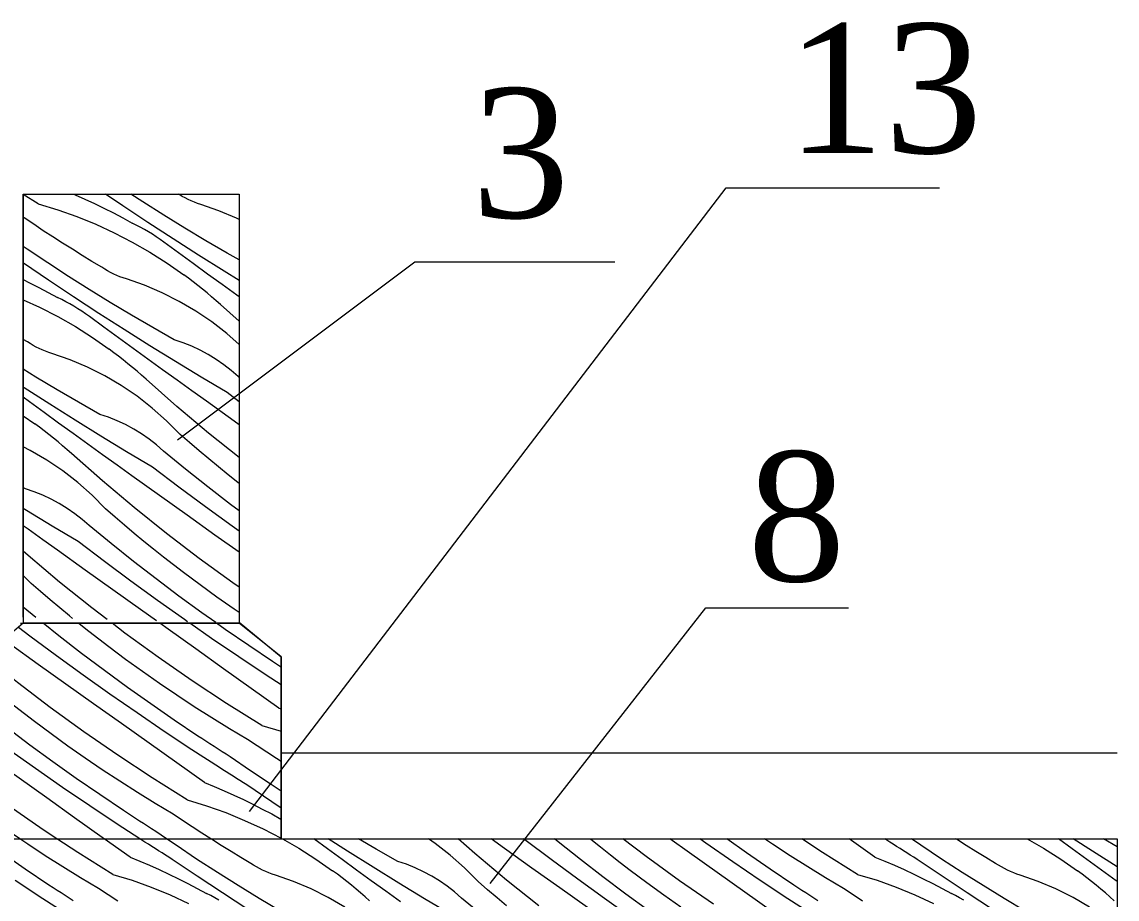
# Model space of a CAD drawing. Header units: millimetres. Extents: x 873544 to 1143527, y -837564 to -766512.
# Drawn here: x 1013882 to 1016418, y -781699 to -779669 of the extents above; entities that cross this region are included whole.
import ezdxf

# ---------------------------------------------------------------- set-up
doc = ezdxf.new("R2010")
doc.units = ezdxf.units.MM
for name, color, linetype, lineweight in [('2D-чертеж - Общий_Ном_пера__101', 8, 'Continuous', 13), ('2D-чертеж - Общий_Ном_пера__123', 255, 'Continuous', 0), ('Dam konstrukstruksiyasi', 7, 'Continuous', 13), ('Qeyd xətti', 7, 'Continuous', 9)]:
    doc.layers.add(name, color=color, linetype=linetype, lineweight=lineweight)
doc.styles.add('Times New  Roman', font='times.ttf')

# ---------------------------------------------------------------- blocks, each defined once
blk = doc.blocks.new('*X54')
at = {"layer": '2D-чертеж - Общий_Ном_пера__101', "linetype": 'Continuous'}
for p, q in [((-316430.7, -19190.4), (-316467.2, -19161.3)), ((-316384, -19162.3), (-316385.1, -19161.3)), ((-316361.2, -19180.3), (-316384, -19162.3)), ((-316278.5, -19183.7), (-316307.7, -19161.3)), ((-316178, -19175.1), (-316197.2, -19161.3)), ((-316077.6, -19196.3), (-316127.9, -19161.3)), ((-316045.9, -19175.4), (-316065.7, -19161.3)), ((-316498, -19190.8), (-316524.6, -19170.7)), ((-316436.7, -19236.3), (-316498, -19190.8)), ((-316378.4, -19230.9), (-316430.7, -19190.4)), ((-316338.4, -19198.2), (-316361.2, -19180.3)), ((-316201.1, -19239.9), (-316278.5, -19183.7)), ((-316113.9, -19220.7), (-316178, -19175.1)), ((-315991.5, -19212.9), (-316045.9, -19175.4)), ((-316542.6, -19210.5), (-316558.5, -19199.2)), ((-316478.6, -19256.2), (-316542.6, -19210.5)), ((-316315.3, -19215.8), (-316338.4, -19198.2)), ((-316276.6, -19244.7), (-316315.3, -19215.8)), ((-316014.4, -19239.1), (-316077.6, -19196.3)), ((-315936.5, -19249.7), (-315991.5, -19212.9)), ((-316601.6, -19238.3), (-316603.3, -19236.8)), ((-316526.9, -19298.1), (-316601.6, -19238.3)), ((-316374.9, -19281.1), (-316436.7, -19236.3)), ((-316325.5, -19270.6), (-316378.4, -19230.9)), ((-316122.4, -19294.3), (-316201.1, -19239.9)), ((-316049.7, -19266.3), (-316113.9, -19220.7)), ((-315950.8, -19281.3), (-316014.4, -19239.1)), ((-316414.5, -19301.9), (-316478.6, -19256.2)), ((-316237.5, -19273), (-316276.6, -19244.7)), ((-315985.6, -19311.9), (-316049.7, -19266.3)), ((-315927.3, -19255.8), (-315936.5, -19249.7)), ((-315918, -19261.9), (-315927.3, -19255.8)), ((-315916.3, -19263), (-315918, -19261.9)), ((-316601.3, -19298), (-316619.5, -19282.8)), ((-316312.7, -19325.2), (-316374.9, -19281.1)), ((-316272.2, -19309.6), (-316325.5, -19270.6)), ((-316197.9, -19300.7), (-316237.5, -19273)), ((-315916.3, -19303.6), (-315950.8, -19281.3)), ((-316578.9, -19316.4), (-316601.3, -19298)), ((-316556.4, -19334.7), (-316578.9, -19316.4)), ((-316450.9, -19356.1), (-316526.9, -19298.1)), ((-316350.4, -19347.5), (-316414.5, -19301.9)), ((-316218.3, -19347.8), (-316272.2, -19309.6)), ((-316157.9, -19327.8), (-316197.9, -19300.7)), ((-316042.5, -19346.8), (-316122.4, -19294.3)), ((-315921.4, -19357.4), (-315985.6, -19311.9)), ((-316533.7, -19352.7), (-316556.4, -19334.7)), ((-316250, -19368.7), (-316312.7, -19325.2)), ((-316117.6, -19354.3), (-316157.9, -19327.8)), ((-316603.1, -19362.9), (-316619.5, -19349.8)), ((-316550.8, -19403.3), (-316603.1, -19362.9)), ((-316510.8, -19370.6), (-316533.7, -19352.7)), ((-316373.5, -19412.3), (-316450.9, -19356.1)), ((-316286.3, -19393.1), (-316350.4, -19347.5)), ((-316186.8, -19411.5), (-316250, -19368.7)), ((-316163.9, -19385.4), (-316218.3, -19347.8)), ((-316076.8, -19380.2), (-316117.6, -19354.3)), ((-315961.3, -19397.4), (-316042.5, -19346.8)), ((-315921.4, -19357.4), (-315916.3, -19359.5)), ((-316487.7, -19388.2), (-316510.8, -19370.6)), ((-316449, -19417.1), (-316487.7, -19388.2)), ((-316222.1, -19438.7), (-316286.3, -19393.1)), ((-316109, -19422.1), (-316163.9, -19385.4)), ((-316035.6, -19405.5), (-316076.8, -19380.2)), ((-316609.1, -19408.7), (-316619.5, -19401)), ((-316547.4, -19453.5), (-316609.1, -19408.7)), ((-316498, -19443), (-316550.8, -19403.3)), ((-316409.9, -19445.4), (-316449, -19417.1)), ((-316294.8, -19466.7), (-316373.5, -19412.3)), ((-316123.2, -19453.7), (-316186.8, -19411.5)), ((-315994.1, -19430.1), (-316035.6, -19405.5)), ((-315961.3, -19397.4), (-315916.4, -19411.2)), ((-315916.4, -19411.2), (-315916.3, -19411.2)), ((-316444.6, -19482), (-316498, -19443)), ((-316158, -19484.3), (-316222.1, -19438.7)), ((-316099.7, -19428.2), (-316109, -19422.1)), ((-316090.4, -19434.3), (-316099.7, -19428.2)), ((-316081.1, -19440.4), (-316090.4, -19434.3)), ((-316071.8, -19446.4), (-316081.1, -19440.4)), ((-315972, -19445), (-315994.1, -19430.1)), ((-316586.9, -19474.3), (-316619.5, -19451.1)), ((-316485.1, -19497.6), (-316547.4, -19453.5)), ((-316370.3, -19473.1), (-316409.9, -19445.4)), ((-316214.9, -19519.2), (-316294.8, -19466.7)), ((-316059.2, -19495.2), (-316123.2, -19453.7)), ((-316062.4, -19452.5), (-316071.8, -19446.4)), ((-316053.1, -19458.5), (-316062.4, -19452.5)), ((-316043.7, -19464.4), (-316053.1, -19458.5)), ((-316034.4, -19470.4), (-316043.7, -19464.4)), ((-315949.8, -19459.7), (-315972, -19445)), ((-315927.4, -19474.2), (-315949.8, -19459.7)), ((-316522.8, -19519.9), (-316586.9, -19474.3)), ((-316390.7, -19520.3), (-316444.6, -19482)), ((-316330.4, -19500.2), (-316370.3, -19473.1)), ((-316093.8, -19529.8), (-316158, -19484.3)), ((-316051.3, -19500.2), (-316059.2, -19495.2)), ((-315987.2, -19502.6), (-316034.4, -19470.4)), ((-315916.3, -19481.3), (-315927.4, -19474.2)), ((-316458.7, -19565.5), (-316522.8, -19519.9)), ((-316422.4, -19541.1), (-316485.1, -19497.6)), ((-316336.3, -19557.8), (-316390.7, -19520.3)), ((-316290, -19526.7), (-316330.4, -19500.2)), ((-316133.8, -19569.8), (-316214.9, -19519.2)), ((-316043.4, -19505.2), (-316051.3, -19500.2)), ((-316035.5, -19510.3), (-316043.4, -19505.2)), ((-316027.6, -19515.3), (-316035.5, -19510.3)), ((-316019.7, -19520.3), (-316027.6, -19515.3)), ((-316011.8, -19525.3), (-316019.7, -19520.3)), ((-315939.6, -19534.3), (-315987.2, -19502.6)), ((-316545.9, -19584.7), (-316619.5, -19531.3)), ((-316359.2, -19584), (-316422.4, -19541.1)), ((-316249.2, -19552.6), (-316290, -19526.7)), ((-316093.8, -19529.8), (-316071.1, -19539.1)), ((-316071.1, -19539.1), (-316048.5, -19548.8)), ((-316003.8, -19530.2), (-316011.8, -19525.3)), ((-315995.9, -19535.2), (-316003.8, -19530.2)), ((-315938, -19574.3), (-315995.9, -19535.2)), ((-315916.3, -19549.4), (-315939.6, -19534.3)), ((-316394.6, -19611.1), (-316458.7, -19565.5)), ((-316281.4, -19594.6), (-316336.3, -19557.8)), ((-316208.1, -19577.9), (-316249.2, -19552.6)), ((-316133.8, -19569.8), (-316088.8, -19583.6)), ((-316048.5, -19548.8), (-316026.1, -19558.8)), ((-316026.1, -19558.8), (-316003.9, -19569.2)), ((-316003.9, -19569.2), (-315981.9, -19580)), ((-316582.3, -19617.8), (-316619.5, -19590.9)), ((-316467.3, -19639.1), (-316545.9, -19584.7)), ((-316295.6, -19626.1), (-316359.2, -19584)), ((-316272.1, -19600.7), (-316281.4, -19594.6)), ((-316166.5, -19602.6), (-316208.1, -19577.9)), ((-316088.8, -19583.6), (-316044.5, -19599.4)), ((-315981.9, -19580), (-315960, -19591.1)), ((-315960, -19591.1), (-315938.3, -19602.5)), ((-315916.3, -19588.7), (-315938, -19574.3)), ((-316542.7, -19645.5), (-316582.3, -19617.8)), ((-316330.4, -19656.7), (-316394.6, -19611.1)), ((-316262.8, -19606.8), (-316272.1, -19600.7)), ((-316253.5, -19612.8), (-316262.8, -19606.8)), ((-316244.2, -19618.9), (-316253.5, -19612.8)), ((-316234.9, -19624.9), (-316244.2, -19618.9)), ((-316144.4, -19617.4), (-316166.5, -19602.6)), ((-316122.2, -19632.1), (-316144.4, -19617.4)), ((-316044.5, -19599.4), (-316000.9, -19617.2)), ((-316000.9, -19617.2), (-315958.2, -19636.9)), ((-315938.3, -19602.5), (-315916.8, -19614.3)), ((-315916.3, -19614.6), (-315916.8, -19614.3)), ((-316521.4, -19660), (-316542.7, -19645.5)), ((-316435.4, -19660), (-316467.3, -19639.1)), ((-316243.3, -19660), (-316295.6, -19626.1)), ((-316225.5, -19630.9), (-316234.9, -19624.9)), ((-316216.2, -19636.9), (-316225.5, -19630.9)), ((-316206.8, -19642.8), (-316216.2, -19636.9)), ((-316181.6, -19660), (-316206.8, -19642.8)), ((-316099.9, -19646.6), (-316122.2, -19632.1)), ((-316078.9, -19660), (-316099.9, -19646.6)), ((-315958.2, -19636.9), (-315916.4, -19658.4)), ((-316617, -19654.4), (-316619.5, -19652.6)), ((-316609.1, -19660), (-316617, -19654.4)), ((-316325.8, -19660), (-316330.4, -19656.7)), ((-315916.4, -19658.4), (-315916.3, -19658.5))]:
    blk.add_line(p, q, dxfattribs=at)
blk = doc.blocks.new('Штриховка_23')
at = {"layer": '2D-чертеж - Общий_Ном_пера__123', "linetype": 'Continuous'}
for p, q in [((-316513.5, -19161.3), (-316619.5, -19250.4)), ((-316013.5, -19161.3), (-316513.5, -19161.3)), ((-315916.3, -19239), (-316013.5, -19161.3)), ((-315916.3, -19660), (-315916.3, -19239)), ((-316619.5, -19250.4), (-316619.5, -19660)), ((-316619.5, -19660), (-315916.3, -19660))]:
    blk.add_line(p, q, dxfattribs=at)
at = {"layer": '2D-чертеж - Общий_Ном_пера__101', "linetype": 'Continuous'}
blk.add_blockref('*X54', (0, 0), dxfattribs=at)
blk = doc.blocks.new('*X138')
at = {"layer": '2D-чертеж - Общий_Ном_пера__101', "linetype": 'Continuous'}
for p, q in [((-316502.8, -19672.6), (-316521.4, -19660)), ((-316462.4, -19699.1), (-316502.8, -19672.6)), ((-316387.3, -19691.6), (-316435.4, -19660)), ((-316266.2, -19702.3), (-316325.8, -19660)), ((-316231.6, -19667.6), (-316243.3, -19660)), ((-316223.7, -19672.6), (-316231.6, -19667.6)), ((-316215.8, -19677.7), (-316223.7, -19672.6)), ((-316159.6, -19675), (-316181.6, -19660)), ((-316077.4, -19661), (-316078.9, -19660)), ((-316054.9, -19675.2), (-316077.4, -19661)), ((-315913.6, -19660), (-315875.6, -19681.8)), ((-315809.3, -19683.2), (-315840.9, -19660)), ((-315762.6, -19688.7), (-315807.3, -19660)), ((-315696.2, -19684), (-315737.3, -19660)), ((-315560, -19670.5), (-315575.5, -19660)), ((-315525, -19697.7), (-315560, -19670.5)), ((-315467.8, -19694), (-315506.4, -19660)), ((-315399.7, -19682), (-315430.6, -19660)), ((-315351.9, -19662), (-315355.2, -19660)), ((-315291.1, -19708.1), (-315351.9, -19662)), ((-315275.4, -19666.6), (-315283.4, -19660)), ((-315223.7, -19707.7), (-315275.4, -19666.6)), ((-315199.6, -19661.3), (-315201.1, -19660)), ((-315177, -19679.5), (-315199.6, -19661.3)), ((-315071.5, -19700.9), (-315125.1, -19660)), ((-314971, -19692.3), (-315016.4, -19660)), ((-314933.3, -19670.1), (-314947.5, -19660)), ((-314870.6, -19713.6), (-314933.3, -19670.1)), ((-314838.9, -19692.7), (-314884.9, -19660)), ((-314778.6, -19672.6), (-314797.2, -19660)), ((-314738.2, -19699.1), (-314778.6, -19672.6)), ((-314663.1, -19691.6), (-314711.2, -19660)), ((-314542, -19702.3), (-314601.6, -19660)), ((-314507.4, -19667.6), (-314519.1, -19660)), ((-314499.5, -19672.6), (-314507.4, -19667.6)), ((-314491.6, -19677.7), (-314499.5, -19672.6)), ((-314435.4, -19675), (-314457.4, -19660)), ((-314353.2, -19661), (-314354.7, -19660)), ((-314330.7, -19675.2), (-314353.2, -19661)), ((-314189.4, -19660), (-314151.4, -19681.8)), ((-314085.1, -19683.2), (-314116.7, -19660)), ((-314038.4, -19688.7), (-314083.1, -19660)), ((-313981.3, -19678.6), (-314013.1, -19660)), ((-316508.7, -19730.2), (-316563.1, -19692.7)), ((-316306.2, -19742.2), (-316387.3, -19691.6)), ((-316207.9, -19682.7), (-316215.8, -19677.7)), ((-316200, -19687.7), (-316207.9, -19682.7)), ((-316192.1, -19692.7), (-316200, -19687.7)), ((-316184.2, -19697.7), (-316192.1, -19692.7)), ((-316176.2, -19702.7), (-316184.2, -19697.7)), ((-316112, -19706.7), (-316159.6, -19675)), ((-316032.2, -19689.2), (-316054.9, -19675.2)), ((-316009.5, -19703.1), (-316032.2, -19689.2)), ((-315875.6, -19681.8), (-315835.8, -19707)), ((-315775.5, -19707.8), (-315809.3, -19683.2)), ((-315703.4, -19725.8), (-315762.6, -19688.7)), ((-315646.5, -19712.2), (-315696.2, -19684)), ((-315491.8, -19727.2), (-315525, -19697.7)), ((-315394.6, -19755.5), (-315467.8, -19694)), ((-315335.7, -19727.8), (-315399.7, -19682)), ((-315154.3, -19697.6), (-315177, -19679.5)), ((-315131.4, -19715.4), (-315154.3, -19697.6)), ((-314906.9, -19738), (-314971, -19692.3)), ((-314784.5, -19730.2), (-314838.9, -19692.7)), ((-314582, -19742.2), (-314663.1, -19691.6)), ((-314483.7, -19682.7), (-314491.6, -19677.7)), ((-314475.8, -19687.7), (-314483.7, -19682.7)), ((-314467.9, -19692.7), (-314475.8, -19687.7)), ((-314460, -19697.7), (-314467.9, -19692.7)), ((-314452, -19702.7), (-314460, -19697.7)), ((-314387.8, -19706.7), (-314435.4, -19675)), ((-314308, -19689.2), (-314330.7, -19675.2)), ((-314285.3, -19703.1), (-314308, -19689.2)), ((-314151.4, -19681.8), (-314111.6, -19707)), ((-314051.3, -19707.8), (-314085.1, -19683.2)), ((-313981.3, -19724.5), (-314038.4, -19688.7)), ((-316421.6, -19725), (-316462.4, -19699.1)), ((-316266.2, -19702.3), (-316243.5, -19711.6)), ((-316243.5, -19711.6), (-316221, -19721.2)), ((-316221, -19721.2), (-316198.6, -19731.2)), ((-316168.3, -19707.6), (-316176.2, -19702.7)), ((-316110.5, -19746.7), (-316168.3, -19707.6)), ((-316064, -19737.8), (-316112, -19706.7)), ((-315986.7, -19716.8), (-316009.5, -19703.1)), ((-315980, -19721.1), (-315986.7, -19716.8)), ((-315973.2, -19725.1), (-315980, -19721.1)), ((-315835.8, -19707), (-315797.2, -19733.9)), ((-315741.7, -19732.4), (-315775.5, -19707.8)), ((-315626.1, -19719), (-315646.5, -19712.2)), ((-315606.2, -19727), (-315626.1, -19719)), ((-315229.8, -19753.5), (-315291.1, -19708.1)), ((-315171.4, -19748.1), (-315223.7, -19707.7)), ((-315108.4, -19733.1), (-315131.4, -19715.4)), ((-314994.2, -19757.1), (-315071.5, -19700.9)), ((-314807.5, -19756.4), (-314870.6, -19713.6)), ((-314697.4, -19725), (-314738.2, -19699.1)), ((-314542, -19702.3), (-314519.3, -19711.6)), ((-314519.3, -19711.6), (-314496.8, -19721.2)), ((-314496.8, -19721.2), (-314474.4, -19731.2)), ((-314444.1, -19707.6), (-314452, -19702.7)), ((-314386.3, -19746.7), (-314444.1, -19707.6)), ((-314339.8, -19737.8), (-314387.8, -19706.7)), ((-314262.5, -19716.8), (-314285.3, -19703.1)), ((-314255.8, -19721.1), (-314262.5, -19716.8)), ((-314249, -19725.1), (-314255.8, -19721.1)), ((-314111.6, -19707), (-314073, -19733.9)), ((-314017.5, -19732.4), (-314051.3, -19707.8)), ((-316453.8, -19767), (-316508.7, -19730.2)), ((-316380.5, -19750.3), (-316421.6, -19725)), ((-316306.2, -19742.2), (-316261.2, -19756)), ((-316198.6, -19731.2), (-316176.3, -19741.6)), ((-316176.3, -19741.6), (-316154.3, -19752.4)), ((-316052.3, -19785.3), (-316110.5, -19746.7)), ((-316015.7, -19768.3), (-316064, -19737.8)), ((-315966.3, -19728.8), (-315973.2, -19725.1)), ((-315959.2, -19732.3), (-315966.3, -19728.8)), ((-315952, -19735.6), (-315959.2, -19732.3)), ((-315944.7, -19738.6), (-315952, -19735.6)), ((-315937.3, -19741.4), (-315944.7, -19738.6)), ((-315929.8, -19743.8), (-315937.3, -19741.4)), ((-315887.9, -19758.4), (-315929.8, -19743.8)), ((-315786.2, -19742), (-315797.2, -19733.9)), ((-315775.3, -19750.4), (-315786.2, -19742)), ((-315707.9, -19756.9), (-315741.7, -19732.4)), ((-315644, -19762.5), (-315703.4, -19725.8)), ((-315586.8, -19736.1), (-315606.2, -19727)), ((-315567.9, -19746.3), (-315586.8, -19736.1)), ((-315549.6, -19757.5), (-315567.9, -19746.3)), ((-315460.6, -19758.7), (-315491.8, -19727.2)), ((-315271.6, -19773.5), (-315335.7, -19727.8)), ((-315118.6, -19787.8), (-315171.4, -19748.1)), ((-315069.7, -19761.9), (-315108.4, -19733.1)), ((-314842.8, -19783.6), (-314906.9, -19738)), ((-314729.6, -19767), (-314784.5, -19730.2)), ((-314656.3, -19750.3), (-314697.4, -19725)), ((-314582, -19742.2), (-314537, -19756)), ((-314474.4, -19731.2), (-314452.1, -19741.6)), ((-314452.1, -19741.6), (-314430.1, -19752.4)), ((-314328.1, -19785.3), (-314386.3, -19746.7)), ((-314291.5, -19768.3), (-314339.8, -19737.8)), ((-314242.1, -19728.8), (-314249, -19725.1)), ((-314235, -19732.3), (-314242.1, -19728.8)), ((-314227.8, -19735.6), (-314235, -19732.3)), ((-314220.5, -19738.6), (-314227.8, -19735.6)), ((-314213.1, -19741.4), (-314220.5, -19738.6)), ((-314205.6, -19743.8), (-314213.1, -19741.4)), ((-314163.7, -19758.4), (-314205.6, -19743.8)), ((-314062, -19742), (-314073, -19733.9)), ((-314051.1, -19750.4), (-314062, -19742)), ((-313983.7, -19756.9), (-314017.5, -19732.4)), ((-316468.1, -19798.5), (-316531.7, -19756.4)), ((-316444.5, -19773.1), (-316453.8, -19767)), ((-316435.2, -19779.2), (-316444.5, -19773.1)), ((-316339, -19775), (-316380.5, -19750.3)), ((-316261.2, -19756), (-316216.9, -19771.9)), ((-316216.9, -19771.9), (-316173.4, -19789.6)), ((-316154.3, -19752.4), (-316132.4, -19763.5)), ((-316132.4, -19763.5), (-316110.7, -19774.9)), ((-315967, -19798.3), (-316015.7, -19768.3)), ((-315847, -19775.7), (-315887.9, -19758.4)), ((-315764.4, -19758.8), (-315775.3, -19750.4)), ((-315753.7, -19767.4), (-315764.4, -19758.8)), ((-315743.1, -19776.2), (-315753.7, -19767.4)), ((-315674, -19781.4), (-315707.9, -19756.9)), ((-315584.3, -19798.7), (-315644, -19762.5)), ((-315532, -19769.7), (-315549.6, -19757.5)), ((-315515.1, -19783), (-315532, -19769.7)), ((-315438.7, -19777.7), (-315460.6, -19758.7)), ((-315320, -19815.3), (-315394.6, -19755.5)), ((-315207.5, -19819.1), (-315271.6, -19773.5)), ((-315168, -19798.3), (-315229.8, -19753.5)), ((-315030.5, -19790.2), (-315069.7, -19761.9)), ((-314915.5, -19811.5), (-314994.2, -19757.1)), ((-314743.8, -19798.5), (-314807.5, -19756.4)), ((-314720.3, -19773.1), (-314729.6, -19767)), ((-314711, -19779.2), (-314720.3, -19773.1)), ((-314614.7, -19775), (-314656.3, -19750.3)), ((-314537, -19756), (-314492.7, -19771.9)), ((-314492.7, -19771.9), (-314449.2, -19789.6)), ((-314430.1, -19752.4), (-314408.2, -19763.5)), ((-314408.2, -19763.5), (-314386.5, -19774.9)), ((-314242.8, -19798.3), (-314291.5, -19768.3)), ((-314122.8, -19775.7), (-314163.7, -19758.4)), ((-314040.2, -19758.8), (-314051.1, -19750.4)), ((-314029.5, -19767.4), (-314040.2, -19758.8)), ((-314018.9, -19776.2), (-314029.5, -19767.4)), ((-313981.3, -19758.6), (-313983.7, -19756.9)), ((-316404, -19840), (-316468.1, -19798.5)), ((-316425.9, -19785.2), (-316435.2, -19779.2)), ((-316416.6, -19791.3), (-316425.9, -19785.2)), ((-316407.3, -19797.3), (-316416.6, -19791.3)), ((-316397.9, -19803.3), (-316407.3, -19797.3)), ((-316316.8, -19789.8), (-316339, -19775)), ((-316294.6, -19804.5), (-316316.8, -19789.8)), ((-316173.4, -19789.6), (-316130.6, -19809.3)), ((-316110.7, -19774.9), (-316089.2, -19786.8)), ((-316079.5, -19791.5), (-316089.2, -19786.8)), ((-316070, -19796.5), (-316079.5, -19791.5)), ((-316060.6, -19801.7), (-316070, -19796.5)), ((-315993.8, -19823.5), (-316052.3, -19785.3)), ((-315918, -19827.6), (-315967, -19798.3)), ((-315807.4, -19795.6), (-315847, -19775.7)), ((-315769.1, -19818.1), (-315807.4, -19795.6)), ((-315732.6, -19785), (-315743.1, -19776.2)), ((-315722.2, -19794), (-315732.6, -19785)), ((-315712, -19803.2), (-315722.2, -19794)), ((-315640.1, -19805.8), (-315674, -19781.4)), ((-315524.3, -19834.4), (-315584.3, -19798.7)), ((-315499, -19797.1), (-315515.1, -19783)), ((-315447.9, -19839), (-315499, -19797.1)), ((-315416.6, -19796.6), (-315438.7, -19777.7)), ((-315394.4, -19815.3), (-315416.6, -19796.6)), ((-315105.7, -19842.5), (-315168, -19798.3)), ((-315065.2, -19826.8), (-315118.6, -19787.8)), ((-314991, -19817.9), (-315030.5, -19790.2)), ((-314778.6, -19829.1), (-314842.8, -19783.6)), ((-314679.8, -19840), (-314743.8, -19798.5)), ((-314701.7, -19785.2), (-314711, -19779.2)), ((-314692.4, -19791.3), (-314701.7, -19785.2)), ((-314683.1, -19797.3), (-314692.4, -19791.3)), ((-314673.7, -19803.3), (-314683.1, -19797.3)), ((-314592.6, -19789.8), (-314614.7, -19775)), ((-314570.4, -19804.5), (-314592.6, -19789.8)), ((-314449.2, -19789.6), (-314406.4, -19809.3)), ((-314386.5, -19774.9), (-314365, -19786.8)), ((-314355.3, -19791.5), (-314365, -19786.8)), ((-314345.8, -19796.5), (-314355.3, -19791.5)), ((-314336.4, -19801.7), (-314345.8, -19796.5)), ((-314269.6, -19823.5), (-314328.1, -19785.3)), ((-314193.8, -19827.6), (-314242.8, -19798.3)), ((-314083.2, -19795.6), (-314122.8, -19775.7)), ((-314044.9, -19818.1), (-314083.2, -19795.6)), ((-314008.4, -19785), (-314018.9, -19776.2)), ((-313998, -19794), (-314008.4, -19785)), ((-313987.8, -19803.2), (-313998, -19794))]:
    blk.add_line(p, q, dxfattribs=at)
blk = doc.blocks.new('Штриховка_65')
at = {"layer": '2D-чертеж - Общий_Ном_пера__123', "linetype": 'Continuous'}
for p, q in [((-318349.3, -19660), (-313981.3, -19660)), ((-313981.3, -19660), (-313981.3, -19910))]:
    blk.add_line(p, q, dxfattribs=at)
at = {"layer": '2D-чертеж - Общий_Ном_пера__101', "linetype": 'Continuous'}
blk.add_blockref('*X138', (0, 0), dxfattribs=at)

msp = doc.modelspace()

# ---------------------------------------------------------------- linework, layer by layer
at = {"linetype": 'Continuous', "lineweight": 9}
for p, q in [((1013885.4, -780067.7), (1013885.4, -781061)), ((1014385.4, -780067.7), (1014385.4, -781061)), ((1013879.2, -781061), (1014388.2, -781061)), ((1014385.4, -781058.7), (1014482.6, -781138.7)), ((1014482.6, -781138.7), (1014482.6, -781559.7)), ((1014482.6, -781360.5), (1016417.5, -781360.5)), ((1012049.6, -781559.7), (1016417.5, -781559.7))]:
    msp.add_line(p, q, dxfattribs=at)
at = {"layer": '2D-чертеж - Общий_Ном_пера__101', "linetype": 'Continuous'}
for p, q in [((1013920.2, -780090.1), (1013885.4, -780068.4)), ((1014002.1, -780067.7), (1014005.5, -780069.1)), ((1014005.5, -780069.1), (1014027.9, -780079.1)), ((1014116, -780094.6), (1014076.1, -780067.7)), ((1014162.4, -780085.7), (1014134.6, -780067.7)), ((1014246.4, -780069), (1014244.3, -780067.7)), ((1014253.2, -780073), (1014246.4, -780069)), ((1014260.2, -780076.7), (1014253.2, -780073)), ((1014267.2, -780080.2), (1014260.2, -780076.7)), ((1013920.2, -780090.1), (1013965.2, -780103.9)), ((1014027.9, -780079.1), (1014050.1, -780089.5)), ((1014050.1, -780089.5), (1014072.1, -780100.3)), ((1014072.1, -780100.3), (1014094, -780111.4)), ((1014174.1, -780133.2), (1014116, -780094.6)), ((1014210.7, -780116.2), (1014162.4, -780085.7)), ((1014274.4, -780083.5), (1014267.2, -780080.2)), ((1014281.7, -780086.5), (1014274.4, -780083.5)), ((1014289.1, -780089.3), (1014281.7, -780086.5)), ((1014296.6, -780091.7), (1014289.1, -780089.3)), ((1014338.5, -780106.3), (1014296.6, -780091.7)), ((1013887.5, -780122.9), (1013885.4, -780121.6)), ((1013909.6, -780137.7), (1013887.5, -780122.9)), ((1013965.2, -780103.9), (1014009.5, -780119.7)), ((1014009.5, -780119.7), (1014053.1, -780137.5)), ((1014094, -780111.4), (1014115.7, -780122.8)), ((1014115.7, -780122.8), (1014137.2, -780134.7)), ((1014259.4, -780146.2), (1014210.7, -780116.2)), ((1014379.4, -780123.6), (1014338.5, -780106.3)), ((1014385.4, -780126.6), (1014379.4, -780123.6)), ((1013931.8, -780152.4), (1013909.6, -780137.7)), ((1013954.2, -780166.9), (1013931.8, -780152.4)), ((1014053.1, -780137.5), (1014095.8, -780157.2)), ((1014146.9, -780139.4), (1014137.2, -780134.7)), ((1014156.4, -780144.4), (1014146.9, -780139.4)), ((1014165.9, -780149.6), (1014156.4, -780144.4)), ((1014175.2, -780155), (1014165.9, -780149.6)), ((1014232.6, -780171.3), (1014174.1, -780133.2)), ((1014308.4, -780175.5), (1014259.4, -780146.2)), ((1013976.6, -780181.3), (1013954.2, -780166.9)), ((1014095.8, -780157.2), (1014137.6, -780178.7)), ((1014137.6, -780178.7), (1014178.4, -780202.1)), ((1014184.3, -780160.6), (1014175.2, -780155)), ((1014193.4, -780166.5), (1014184.3, -780160.6)), ((1014202.3, -780172.5), (1014193.4, -780166.5)), ((1014211, -780178.8), (1014202.3, -780172.5)), ((1014244.7, -780203.5), (1014211, -780178.8)), ((1014291.4, -780209), (1014232.6, -780171.3)), ((1014357.8, -780204.3), (1014308.4, -780175.5)), ((1013894.4, -780195.4), (1013885.4, -780189.2)), ((1013942, -780227), (1013894.4, -780195.4)), ((1013999.1, -780195.5), (1013976.6, -780181.3)), ((1014021.8, -780209.5), (1013999.1, -780195.5)), ((1014178.4, -780202.1), (1014218.2, -780227.3)), ((1014278.5, -780228.1), (1014244.7, -780203.5)), ((1014385.4, -780220), (1014357.8, -780204.3)), ((1013885.7, -780227.9), (1013885.4, -780227.8)), ((1013943.5, -780267), (1013885.7, -780227.9)), ((1013990, -780258.1), (1013942, -780227)), ((1014044.5, -780223.4), (1014021.8, -780209.5)), ((1014067.3, -780237.2), (1014044.5, -780223.4)), ((1014218.2, -780227.3), (1014256.8, -780254.2)), ((1014312.3, -780252.7), (1014278.5, -780228.1)), ((1014350.6, -780246.2), (1014291.4, -780209)), ((1014074, -780241.4), (1014067.3, -780237.2)), ((1014080.8, -780245.4), (1014074, -780241.4)), ((1014087.7, -780249.1), (1014080.8, -780245.4)), ((1014094.8, -780252.7), (1014087.7, -780249.1)), ((1014102, -780255.9), (1014094.8, -780252.7)), ((1014267.8, -780262.4), (1014256.8, -780254.2)), ((1014346.1, -780277.2), (1014312.3, -780252.7)), ((1014385.4, -780267.7), (1014350.6, -780246.2)), ((1013885.4, -780265.7), (1013899.7, -780272.7)), ((1013899.7, -780272.7), (1013921.6, -780283.8)), ((1014001.7, -780305.6), (1013943.5, -780267)), ((1014038.3, -780288.6), (1013990, -780258.1)), ((1014109.3, -780258.9), (1014102, -780255.9)), ((1014116.7, -780261.7), (1014109.3, -780258.9)), ((1014124.2, -780264.2), (1014116.7, -780261.7)), ((1014166.1, -780278.8), (1014124.2, -780264.2)), ((1014207, -780296), (1014166.1, -780278.8)), ((1014278.7, -780270.7), (1014267.8, -780262.4)), ((1014289.6, -780279.1), (1014278.7, -780270.7)), ((1014300.3, -780287.7), (1014289.6, -780279.1)), ((1014380, -780301.7), (1014346.1, -780277.2)), ((1013921.6, -780283.8), (1013943.3, -780295.3)), ((1013943.3, -780295.3), (1013964.8, -780307.1)), ((1014060.2, -780343.8), (1014001.7, -780305.6)), ((1014087, -780318.6), (1014038.3, -780288.6)), ((1014246.6, -780315.9), (1014207, -780296)), ((1014310.9, -780296.5), (1014300.3, -780287.7)), ((1014321.4, -780305.3), (1014310.9, -780296.5)), ((1014331.8, -780314.4), (1014321.4, -780305.3)), ((1014385.4, -780305.6), (1014380, -780301.7)), ((1013885.4, -780312.1), (1013923.4, -780329.6)), ((1013923.4, -780329.6), (1013965.2, -780351.2)), ((1013974.5, -780311.8), (1013964.8, -780307.1)), ((1013984, -780316.8), (1013974.5, -780311.8)), ((1013993.4, -780322), (1013984, -780316.8)), ((1014002.7, -780327.4), (1013993.4, -780322)), ((1014011.9, -780333), (1014002.7, -780327.4)), ((1014136, -780348), (1014087, -780318.6)), ((1014284.9, -780338.4), (1014246.6, -780315.9)), ((1014342, -780323.5), (1014331.8, -780314.4)), ((1014385.4, -780361.7), (1014342, -780323.5)), ((1013965.2, -780351.2), (1014006, -780374.5)), ((1014020.9, -780338.9), (1014011.9, -780333)), ((1014029.8, -780344.9), (1014020.9, -780338.9)), ((1014038.6, -780351.2), (1014029.8, -780344.9)), ((1014072.3, -780375.9), (1014038.6, -780351.2)), ((1014119, -780381.4), (1014060.2, -780343.8)), ((1014185.4, -780376.8), (1014136, -780348)), ((1014321.6, -780363.3), (1014284.9, -780338.4)), ((1014006, -780374.5), (1014045.7, -780399.7)), ((1014106.1, -780400.5), (1014072.3, -780375.9)), ((1014178.1, -780418.6), (1014119, -780381.4)), ((1014235.1, -780405), (1014185.4, -780376.8)), ((1014356.6, -780390.5), (1014321.6, -780363.3)), ((1013894.9, -780409.6), (1013885.4, -780403.9)), ((1014045.7, -780399.7), (1014084.3, -780426.6)), ((1014139.8, -780425.1), (1014106.1, -780400.5)), ((1014255.5, -780411.8), (1014235.1, -780405)), ((1014385.4, -780416), (1014356.6, -780390.5)), ((1013901.6, -780413.8), (1013894.9, -780409.6)), ((1013908.4, -780417.8), (1013901.6, -780413.8)), ((1013915.3, -780421.6), (1013908.4, -780417.8)), ((1013922.4, -780425.1), (1013915.3, -780421.6)), ((1013929.6, -780428.3), (1013922.4, -780425.1)), ((1013936.9, -780431.3), (1013929.6, -780428.3)), ((1013944.3, -780434.1), (1013936.9, -780431.3)), ((1014095.4, -780434.8), (1014084.3, -780426.6)), ((1014173.7, -780449.6), (1014139.8, -780425.1)), ((1014237.5, -780455.2), (1014178.1, -780418.6)), ((1014275.4, -780419.7), (1014255.5, -780411.8)), ((1014294.8, -780428.8), (1014275.4, -780419.7)), ((1014313.7, -780439), (1014294.8, -780428.8)), ((1013951.8, -780436.6), (1013944.3, -780434.1)), ((1013993.7, -780451.2), (1013951.8, -780436.6)), ((1014034.5, -780468.5), (1013993.7, -780451.2)), ((1014106.3, -780443.1), (1014095.4, -780434.8)), ((1014117.1, -780451.6), (1014106.3, -780443.1)), ((1014127.9, -780460.2), (1014117.1, -780451.6)), ((1014207.6, -780474.1), (1014173.7, -780449.6)), ((1014297.3, -780491.4), (1014237.5, -780455.2)), ((1014332, -780450.2), (1014313.7, -780439)), ((1014349.6, -780462.5), (1014332, -780450.2)), ((1013914.6, -780491), (1013885.4, -780473.1)), ((1014074.2, -780488.4), (1014034.5, -780468.5)), ((1014138.5, -780468.9), (1014127.9, -780460.2)), ((1014149, -780477.8), (1014138.5, -780468.9)), ((1014159.3, -780486.8), (1014149, -780477.8)), ((1014241.5, -780498.5), (1014207.6, -780474.1)), ((1014366.5, -780475.7), (1014349.6, -780462.5)), ((1014382.6, -780489.9), (1014366.5, -780475.7)), ((1013963.6, -780520.4), (1013914.6, -780491)), ((1014112.4, -780510.8), (1014074.2, -780488.4)), ((1014169.6, -780495.9), (1014159.3, -780486.8)), ((1014241.3, -780559.2), (1014169.6, -780495.9)), ((1014275.4, -780522.9), (1014241.5, -780498.5)), ((1014357.3, -780527.1), (1014297.3, -780491.4)), ((1014385.4, -780492.2), (1014382.6, -780489.9)), ((1013887.8, -780516.2), (1013885.4, -780514.6)), ((1013946.6, -780553.8), (1013887.8, -780516.2)), ((1014013, -780549.2), (1013963.6, -780520.4)), ((1014149.2, -780535.7), (1014112.4, -780510.8)), ((1014309.4, -780547.2), (1014275.4, -780522.9)), ((1014385.4, -780548.4), (1014357.3, -780527.1)), ((1013899.9, -780548.3), (1013885.4, -780537.7)), ((1013933.6, -780573), (1013899.9, -780548.3)), ((1014005.7, -780591), (1013946.6, -780553.8)), ((1014062.7, -780577.4), (1014013, -780549.2)), ((1014184.2, -780562.9), (1014149.2, -780535.7)), ((1014314.5, -780620.7), (1014241.3, -780559.2)), ((1014373.5, -780592.9), (1014309.4, -780547.2)), ((1013885.4, -780580.5), (1013911.9, -780599)), ((1013967.4, -780597.5), (1013933.6, -780573)), ((1014083, -780584.2), (1014062.7, -780577.4)), ((1014102.9, -780592.2), (1014083, -780584.2)), ((1014217.4, -780592.3), (1014184.2, -780562.9)), ((1013923, -780607.2), (1013911.9, -780599)), ((1013933.9, -780615.5), (1013923, -780607.2)), ((1014001.3, -780622.1), (1013967.4, -780597.5)), ((1014065.1, -780627.7), (1014005.7, -780591)), ((1014122.4, -780601.2), (1014102.9, -780592.2)), ((1014141.3, -780611.4), (1014122.4, -780601.2)), ((1014248.6, -780623.8), (1014217.4, -780592.3)), ((1014385.4, -780601.4), (1014373.5, -780592.9)), ((1013944.7, -780624), (1013933.9, -780615.5)), ((1013955.4, -780632.6), (1013944.7, -780624)), ((1013966.1, -780641.3), (1013955.4, -780632.6)), ((1014035.1, -780646.5), (1014001.3, -780622.1)), ((1014124.8, -780663.9), (1014065.1, -780627.7)), ((1014159.5, -780622.7), (1014141.3, -780611.4)), ((1014177.1, -780634.9), (1014159.5, -780622.7)), ((1014194, -780648.1), (1014177.1, -780634.9)), ((1014270.5, -780642.9), (1014248.6, -780623.8)), ((1014385.4, -780677.5), (1014314.5, -780620.7)), ((1013901.8, -780660.8), (1013885.4, -780652.6)), ((1013940, -780683.2), (1013901.8, -780660.8)), ((1013976.5, -780650.2), (1013966.1, -780641.3)), ((1013986.9, -780659.2), (1013976.5, -780650.2)), ((1013997.2, -780668.3), (1013986.9, -780659.2)), ((1014069, -780671), (1014035.1, -780646.5)), ((1014210.1, -780662.3), (1014194, -780648.1)), ((1014292.5, -780661.8), (1014270.5, -780642.9)), ((1013976.7, -780708.1), (1013940, -780683.2)), ((1014068.9, -780731.6), (1013997.2, -780668.3)), ((1014103, -780695.3), (1014069, -780671)), ((1014184.9, -780699.5), (1014124.8, -780663.9)), ((1014261.3, -780704.1), (1014210.1, -780662.3)), ((1014314.8, -780680.4), (1014292.5, -780661.8)), ((1014337.2, -780698.9), (1014314.8, -780680.4)), ((1014011.8, -780735.3), (1013976.7, -780708.1)), ((1014137, -780719.6), (1014103, -780695.3)), ((1014245.7, -780745.6), (1014184.9, -780699.5)), ((1014313, -780745.3), (1014261.3, -780704.1)), ((1014359.7, -780717.1), (1014337.2, -780698.9)), ((1014045, -780764.7), (1014011.8, -780735.3)), ((1014142.1, -780793.1), (1014068.9, -780731.6)), ((1014201, -780765.3), (1014137, -780719.6)), ((1014382.4, -780735.2), (1014359.7, -780717.1)), ((1014385.4, -780737.5), (1014382.4, -780735.2)), ((1013890.3, -780749.8), (1013885.4, -780747)), ((1013910.6, -780756.6), (1013890.3, -780749.8)), ((1013930.5, -780764.6), (1013910.6, -780756.6)), ((1014307, -780791.1), (1014245.7, -780745.6)), ((1014365.3, -780785.7), (1014313, -780745.3)), ((1013950, -780773.7), (1013930.5, -780764.6)), ((1013968.8, -780783.8), (1013950, -780773.7)), ((1013987.1, -780795.1), (1013968.8, -780783.8)), ((1014076.2, -780796.3), (1014045, -780764.7)), ((1014265.1, -780811), (1014201, -780765.3)), ((1014385.4, -780800.8), (1014365.3, -780785.7)), ((1013892.7, -780800.1), (1013885.4, -780795.6)), ((1013952.4, -780836.3), (1013892.7, -780800.1)), ((1014004.7, -780807.3), (1013987.1, -780795.1)), ((1014021.6, -780820.6), (1014004.7, -780807.3)), ((1014098.1, -780815.3), (1014076.2, -780796.3)), ((1014216.8, -780852.9), (1014142.1, -780793.1)), ((1014329.2, -780856.7), (1014265.1, -780811)), ((1014368.7, -780835.9), (1014307, -780791.1)), ((1013896.6, -780843.4), (1013885.4, -780835.3)), ((1014012.4, -780872), (1013952.4, -780836.3)), ((1014037.7, -780834.7), (1014021.6, -780820.6)), ((1014088.9, -780876.6), (1014037.7, -780834.7)), ((1014120.1, -780834.2), (1014098.1, -780815.3)), ((1014142.3, -780852.8), (1014120.1, -780834.2)), ((1014385.4, -780847.7), (1014368.7, -780835.9)), ((1013930.6, -780867.7), (1013896.6, -780843.4)), ((1014164.7, -780871.3), (1014142.3, -780852.8)), ((1014292.8, -780910.9), (1014216.8, -780852.9)), ((1014385.4, -780896.7), (1014329.2, -780856.7)), ((1013964.6, -780892), (1013930.6, -780867.7)), ((1014073.3, -780918.1), (1014012.4, -780872)), ((1014140.6, -780917.7), (1014088.9, -780876.6)), ((1014187.3, -780889.5), (1014164.7, -780871.3)), ((1013896.5, -780904), (1013885.4, -780894.2)), ((1013969.7, -780965.5), (1013896.5, -780904)), ((1014028.6, -780937.8), (1013964.6, -780892)), ((1014210, -780907.6), (1014187.3, -780889.5)), ((1014232.9, -780925.4), (1014210, -780907.6)), ((1014370.2, -780967.1), (1014292.8, -780910.9)), ((1014092.7, -780983.4), (1014028.6, -780937.8)), ((1014134.5, -780963.5), (1014073.3, -780918.1)), ((1014192.9, -780958.1), (1014140.6, -780917.7)), ((1014256, -780943.1), (1014232.9, -780925.4)), ((1013903.8, -780968.7), (1013885.4, -780950.1)), ((1014196.3, -781008.3), (1014134.5, -780963.5)), ((1014245.7, -780997.8), (1014192.9, -780958.1)), ((1014294.7, -780971.9), (1014256, -780943.1)), ((1013925.6, -780987.7), (1013903.8, -780968.7)), ((1013947.7, -781006.6), (1013925.6, -780987.7)), ((1014044.3, -781025.3), (1013969.7, -780965.5)), ((1014156.8, -781029.1), (1014092.7, -780983.4)), ((1014333.8, -781000.2), (1014294.7, -780971.9)), ((1014385.4, -780977.7), (1014370.2, -780967.1)), ((1013969.9, -781025.3), (1013947.7, -781006.6)), ((1014258.6, -781052.5), (1014196.3, -781008.3)), ((1014299.1, -781036.8), (1014245.7, -780997.8)), ((1014373.4, -781027.9), (1014333.8, -781000.2)), ((1013914.4, -781047.3), (1013885.4, -781023.6)), ((1013992.3, -781043.7), (1013969.9, -781025.3)), ((1014079.4, -781052.1), (1014044.3, -781025.3)), ((1014193.8, -781055.4), (1014156.8, -781029.1)), ((1014330.9, -781059.4), (1014299.1, -781036.8)), ((1014385.4, -781036.1), (1014373.4, -781027.9)), ((1013999.8, -781049.8), (1013992.3, -781043.7)), ((1014265.9, -781057.5), (1014258.6, -781052.5))]:
    msp.add_line(p, q, dxfattribs=at)
at = {"layer": '2D-чертеж - Общий_Ном_пера__123', "linetype": 'Continuous'}
for p, q in [((1013885.4, -780067.7), (1014385.4, -780067.7)), ((1013885.4, -781046.5), (1013885.4, -780067.7)), ((1014385.4, -780067.7), (1014385.4, -781061)), ((1014385.4, -781061), (1013885.4, -781061))]:
    msp.add_line(p, q, dxfattribs=at)
at = {"layer": 'Qeyd xətti', "color": 0}
for points in [[(1014409, -781496.5), (1015512.5, -780053.6), (1016006.6, -780053.6)], [(1014242.8, -780636.4), (1014792.2, -780224.3), (1015254.7, -780224.3)], [(1014966.3, -781663.3), (1015465.8, -781025), (1015795.4, -781025)]]:
    msp.add_lwpolyline(points, dxfattribs=at)

# ---------------------------------------------------------------- block references
at = {"layer": 'Dam konstrukstruksiyasi'}
for name in ['Штриховка_23', 'Штриховка_65']:
    msp.add_blockref(name, (1330398.8, -761899.7), dxfattribs=at)

# ---------------------------------------------------------------- texts
at = {"linetype": 'Continuous', "lineweight": 9, "char_height": 300, "attachment_point": 4, "style": 'Times New  Roman'}
for s, insert in [('13', (1015652.3, -779824.9)), ('3', (1014923.5, -779974.6)), ('8', (1015562.1, -780815.8))]:
    msp.add_mtext(s, dxfattribs=dict(at, insert=insert))

doc.saveas('drawing.dxf')
